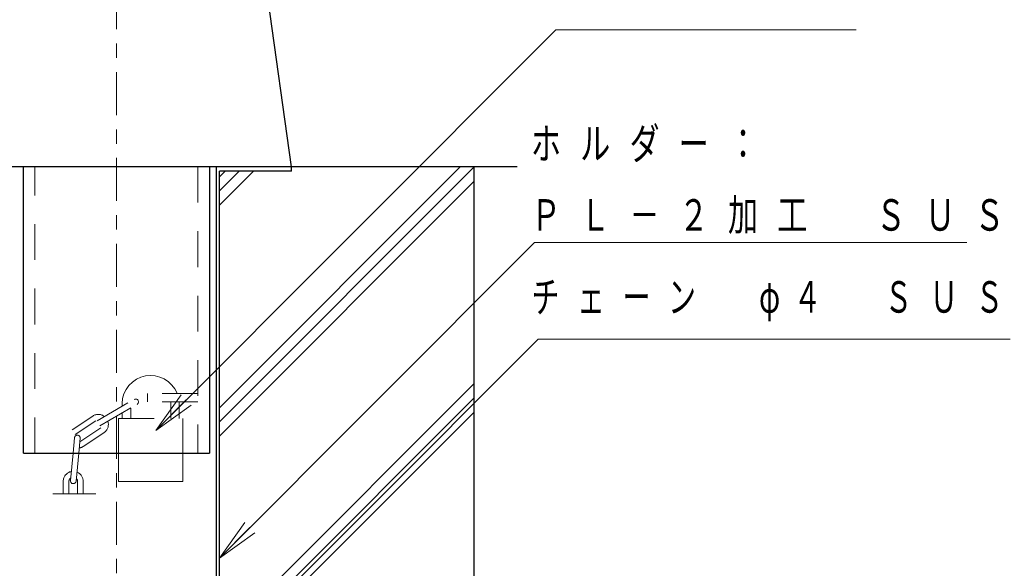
# Model space of a CAD drawing. Units: millimetres on the paper, scale 1:10. Extents: x -365 to 0, y 0 to 257.
# Drawn here: x -233.8 to -164.6, y 93.4 to 131.7 of the extents above; entities that cross this region are included whole.
import ezdxf

# ---------------------------------------------------------------- set-up
doc = ezdxf.new("R2010")
doc.units = ezdxf.units.MM
for name, pattern in [('USER1', [4.5, 2.5, -2]), ('USER2', [6, 3, -1, 1, -1]), ('USER3', [8, 3, -1, 1, -1, 1, -1])]:
    doc.linetypes.add(name, pattern=pattern)
doc.layers.add('1_10', color=7, linetype='Continuous', lineweight=13)
doc.styles.add('ＭＳ ゴシック', font='')
doc.styles.get('ＭＳ ゴシック').set_extended_font_data('MS Gothic')

msp = doc.modelspace()

# ---------------------------------------------------------------- linework, layer by layer
at = {"layer": '1_10', "linetype": 'USER2'}
msp.add_line((-227.02, 170.035), (-227.02, 68.713), dxfattribs=at)
at = {"layer": '1_10', "lineweight": 25}
for p, q in [((-214.77, 121.418), (-217.02, 137.418)), ((-199.018, 121.418), (-259.435, 121.418)), ((-233.52, 101.418), (-233.52, 121.418)), ((-220.52, 121.418), (-220.52, 101.418)), ((-220.02, 81.618), (-220.02, 121.418)), ((-214.77, 121.118), (-214.77, 121.418)), ((-202.02, 81.418), (-202.02, 121.418)), ((-219.82, 81.618), (-219.82, 121.118)), ((-214.77, 121.118), (-219.82, 121.118)), ((-233.52, 101.418), (-220.52, 101.418))]:
    msp.add_line(p, q, dxfattribs=at)
at = {"layer": '1_10', "linetype": 'USER1'}
for p, q in [((-232.72, 101.418), (-232.72, 121.418)), ((-221.32, 121.418), (-221.32, 101.418)), ((-221.32, 105.598), (-224.84, 105.598)), ((-224.84, 105.598), (-224.84, 104.998)), ((-228.372, 103.675), (-225.776, 105.178)), ((-228.172, 103.329), (-225.576, 104.832)), ((-226.625, 104.897), (-226.625, 104.687)), ((-226.019, 104.576), (-226.019, 103.848)), ((-221.32, 104.998), (-224.84, 104.998)), ((-223.225, 104.998), (-223.225, 103.847)), ((-222.625, 104.998), (-222.625, 103.848)), ((-230.116, 103.058), (-228.667, 104.017)), ((-226.875, 101.418), (-226.875, 103.848)), ((-226.875, 103.848), (-222.375, 103.847)), ((-226.625, 104.225), (-226.625, 103.848)), ((-222.375, 103.847), (-222.375, 101.418)), ((-229.896, 102.725), (-228.447, 103.683)), ((-229.565, 102.224), (-228.116, 103.183)), ((-230.05, 101.418), (-229.946, 102.5)), ((-229.648, 101.418), (-229.548, 102.462)), ((-229.344, 101.891), (-227.895, 102.849))]:
    msp.add_line(p, q, dxfattribs=at)
at = {"layer": '1_10'}
for p, q in [((-219.82, 104.601), (-203.003, 121.418)), ((-219.82, 103.611), (-202.02, 121.411)), ((-219.82, 120.723), (-219.425, 121.118)), ((-219.82, 119.733), (-218.435, 121.118)), ((-219.82, 118.743), (-217.445, 121.118)), ((-219.82, 102.621), (-202.02, 120.421)), ((-219.82, 88.479), (-202.02, 106.279)), ((-224.268, 103.018), (-222.501, 105.493)), ((-219.82, 87.489), (-202.02, 105.289)), ((-224.268, 103.018), (-222.147, 105.14)), ((-221.793, 104.786), (-224.268, 103.018)), ((-219.82, 86.499), (-202.02, 104.299)), ((-230.232, 99.514), (-230.05, 101.418)), ((-229.834, 99.476), (-229.648, 101.418)), ((-226.875, 99.448), (-226.875, 101.418)), ((-222.375, 101.418), (-222.375, 99.447)), ((-230.747, 98.589), (-230.747, 99.458)), ((-230.347, 98.589), (-230.347, 99.458)), ((-229.747, 98.589), (-229.747, 99.458)), ((-229.347, 98.589), (-229.347, 99.458)), ((-222.375, 99.447), (-226.875, 99.448)), ((-219.82, 94.104), (-218.052, 96.579)), ((-219.82, 94.104), (-217.698, 96.226)), ((-217.345, 95.872), (-219.82, 94.104))]:
    msp.add_line(p, q, dxfattribs=at)
at = {"layer": '1_10', "linetype": 'USER3'}
msp.add_line((-231.458, 98.589), (-228.404, 98.589), dxfattribs=at)
at = {"layer": '1_10'}
for points in [[(-224.268, 103.018), (-196.308, 130.979), (-175.308, 130.979)], [(-219.82, 94.104), (-197.786, 116.138), (-167.576, 116.138)], [(-221.647, 85.238), (-197.551, 109.385), (-164.551, 109.385)], [(-230.172, 100.143), (-230.23, 100.129), (-230.287, 100.11), (-230.342, 100.086), (-230.395, 100.057), (-230.446, 100.024), (-230.493, 99.987), (-230.537, 99.945), (-230.577, 99.901), (-230.614, 99.853), (-230.646, 99.801), (-230.673, 99.748), (-230.696, 99.692), (-230.714, 99.635), (-230.726, 99.576), (-230.734, 99.516), (-230.737, 99.456)], [(-230.237, 99.679), (-230.248, 99.669), (-230.259, 99.657), (-230.269, 99.645), (-230.279, 99.633), (-230.288, 99.62), (-230.296, 99.606), (-230.304, 99.593), (-230.311, 99.578), (-230.317, 99.564), (-230.322, 99.549), (-230.326, 99.534), (-230.33, 99.518), (-230.333, 99.503), (-230.335, 99.487), (-230.336, 99.472), (-230.337, 99.456)], [(-229.337, 99.456), (-229.339, 99.507), (-229.344, 99.559), (-229.354, 99.609), (-229.367, 99.659), (-229.384, 99.708), (-229.404, 99.755), (-229.428, 99.801), (-229.455, 99.845), (-229.485, 99.886), (-229.518, 99.926), (-229.554, 99.963), (-229.592, 99.997), (-229.633, 100.028), (-229.677, 100.056), (-229.722, 100.081), (-229.768, 100.102)], [(-230.232, 99.514), (-230.232, 99.475), (-230.224, 99.436), (-230.209, 99.4), (-230.187, 99.368), (-230.159, 99.34), (-230.126, 99.318), (-230.09, 99.303), (-230.052, 99.296), (-230.013, 99.296), (-229.974, 99.304), (-229.938, 99.319), (-229.905, 99.341), (-229.878, 99.369), (-229.856, 99.401), (-229.841, 99.438), (-229.834, 99.476)], [(-229.737, 99.456), (-229.737, 99.47), (-229.738, 99.484), (-229.74, 99.498), (-229.742, 99.511), (-229.745, 99.525), (-229.748, 99.538), (-229.753, 99.552), (-229.757, 99.565), (-229.763, 99.578), (-229.769, 99.59), (-229.775, 99.603), (-229.782, 99.615), (-229.79, 99.626), (-229.798, 99.638), (-229.807, 99.649), (-229.816, 99.659)]]:
    msp.add_lwpolyline(points, dxfattribs=at)
at = {"layer": '1_10', "linetype": 'USER1'}
for points in [[(-222.776, 105.609), (-222.932, 105.912), (-223.137, 106.184), (-223.385, 106.417), (-223.669, 106.604), (-223.98, 106.741), (-224.311, 106.823), (-224.649, 106.847), (-224.988, 106.814), (-225.316, 106.724), (-225.625, 106.58), (-225.904, 106.385), (-226.146, 106.146), (-226.344, 105.869), (-226.492, 105.563), (-226.587, 105.236), (-226.624, 104.897)], [(-225.576, 104.832), (-225.544, 104.855), (-225.517, 104.884), (-225.496, 104.917), (-225.483, 104.954), (-225.476, 104.992), (-225.478, 105.032), (-225.487, 105.07), (-225.503, 105.105), (-225.526, 105.137), (-225.554, 105.164), (-225.588, 105.185), (-225.624, 105.199), (-225.663, 105.205), (-225.702, 105.204), (-225.74, 105.195), (-225.776, 105.178)], [(-227.845, 103.981), (-227.89, 104.013), (-227.936, 104.042), (-227.985, 104.067), (-228.036, 104.089), (-228.088, 104.106), (-228.141, 104.119), (-228.196, 104.128), (-228.25, 104.132), (-228.305, 104.132), (-228.36, 104.128), (-228.414, 104.12), (-228.468, 104.108), (-228.52, 104.091), (-228.571, 104.07), (-228.62, 104.045), (-228.667, 104.017)], [(-227.895, 102.849), (-227.85, 102.882), (-227.807, 102.918), (-227.767, 102.958), (-227.731, 103), (-227.698, 103.046), (-227.669, 103.093), (-227.644, 103.144), (-227.623, 103.195), (-227.606, 103.249), (-227.593, 103.304), (-227.585, 103.359), (-227.581, 103.415), (-227.582, 103.471), (-227.587, 103.527), (-227.597, 103.582), (-227.611, 103.636)], [(-229.548, 102.462), (-229.548, 102.502), (-229.556, 102.54), (-229.571, 102.576), (-229.593, 102.609), (-229.621, 102.636), (-229.654, 102.658), (-229.69, 102.673), (-229.728, 102.681), (-229.767, 102.68), (-229.806, 102.673), (-229.842, 102.658), (-229.875, 102.636), (-229.902, 102.608), (-229.924, 102.575), (-229.939, 102.539), (-229.946, 102.5)], [(-229.615, 101.784), (-229.597, 101.787), (-229.579, 101.791), (-229.561, 101.795), (-229.543, 101.8), (-229.526, 101.805), (-229.508, 101.811), (-229.491, 101.817), (-229.474, 101.823), (-229.457, 101.83), (-229.44, 101.837), (-229.424, 101.845), (-229.407, 101.854), (-229.391, 101.862), (-229.375, 101.871), (-229.36, 101.881), (-229.344, 101.891)]]:
    msp.add_lwpolyline(points, dxfattribs=at)

# ---------------------------------------------------------------- texts
at = {"layer": '1_10', "char_height": 2.199, "attachment_point": 4, "style": 'ＭＳ ゴシック'}
for s, insert in [('\\T1.64;\\W0.7;ホルダー：', (-198.047, 122.938)), ('\\T1.64;\\W0.7;ＰＬ－２加工\u3000ＳＵＳ', (-198.047, 117.938)), ('\\T1.63;\\W0.65;チェーン\u3000φ４\u3000ＳＵＳ', (-197.996, 112.035))]:
    msp.add_mtext(s, dxfattribs=dict(at, insert=insert))

doc.saveas('drawing.dxf')
